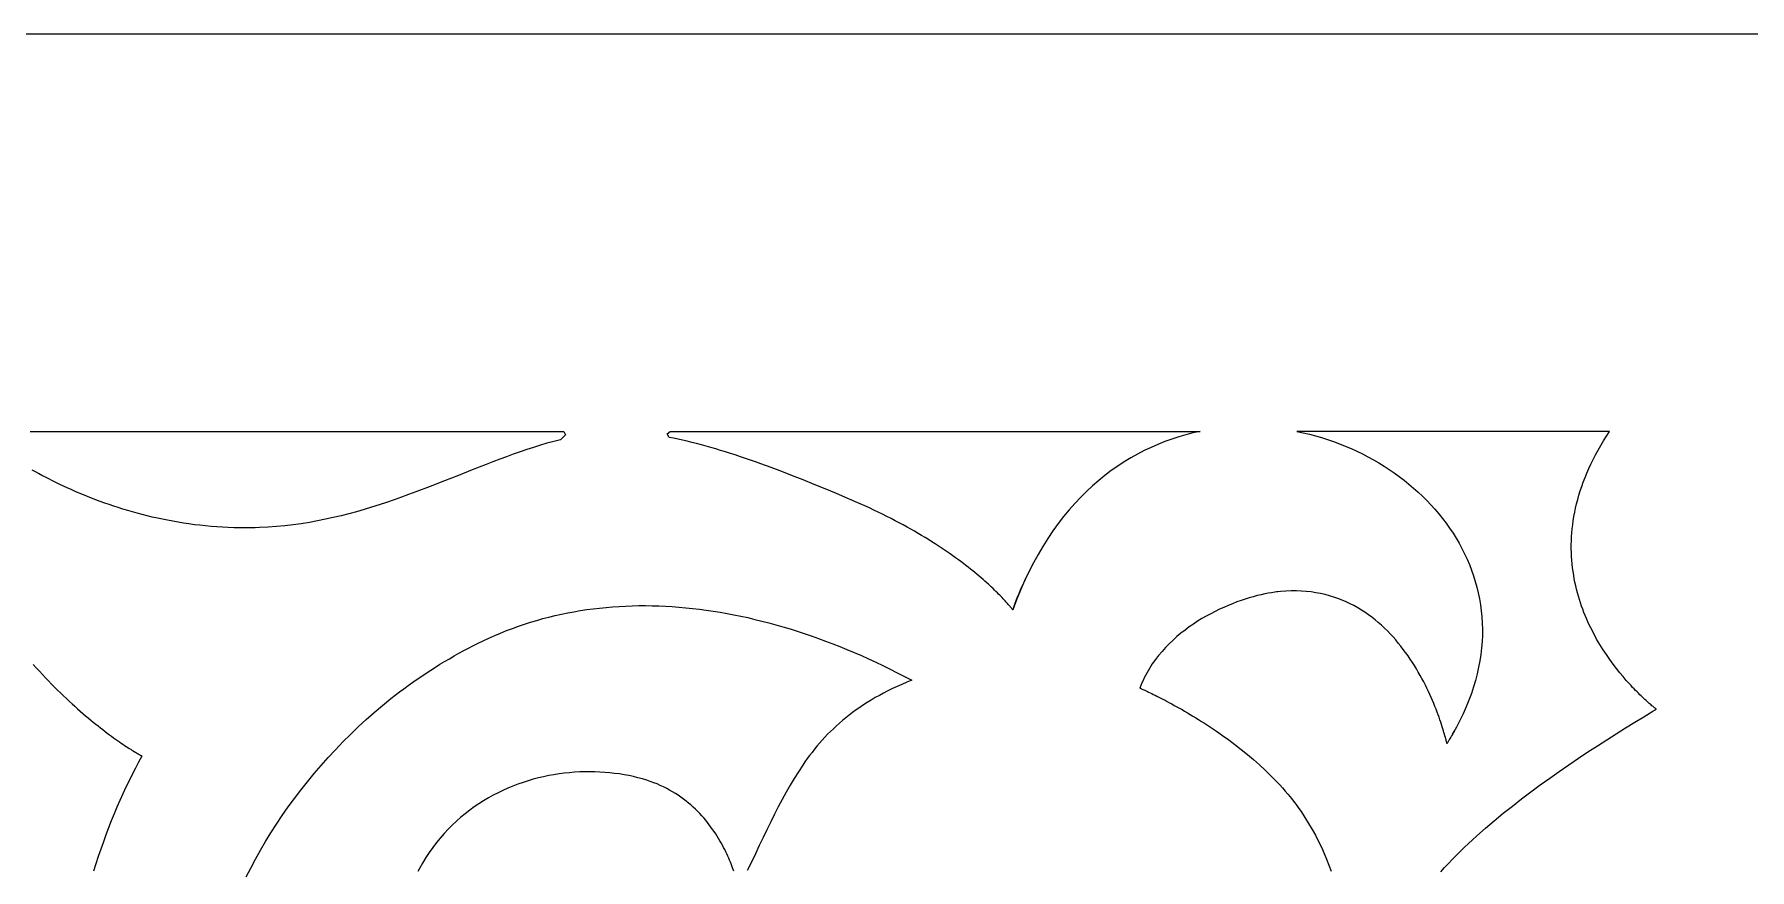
# Model space of a CAD drawing. Extents: x -555 to 555, y -555 to 555.
# Drawn here: x -183 to -9.9, y 470.7 to 555 of the extents above; entities that cross this region are included whole.
import ezdxf

# ---------------------------------------------------------------- set-up
doc = ezdxf.new("R2010")
doc.units = 0
doc.layers.add('PLAN_1', color=18, linetype='CONTINUOUS')

msp = doc.modelspace()

# ---------------------------------------------------------------- linework, layer by layer
at = {"layer": 'PLAN_1'}
msp.add_lwpolyline([(229.89, -555), (555, -229.89), (555, 229.89), (229.89, 555), (-229.89, 555), (-555, 229.89), (-555, -229.89), (-229.89, -555)], close=True, dxfattribs=at)
for points in [[(-183.41, 514.93), (-183, 514.93), (-182.57, 514.93), (-182.13, 514.93), (-181.68, 514.93), (-181.21, 514.93), (-180.73, 514.93), (-180.24, 514.93), (-179.74, 514.93), (-179.23, 514.93), (-178.71, 514.93), (-178.17, 514.93), (-177.63, 514.93), (-177.08, 514.93), (-176.51, 514.93), (-175.94, 514.93), (-175.36, 514.93), (-174.77, 514.93), (-174.18, 514.93), (-173.57, 514.93), (-172.96, 514.93), (-172.34, 514.93), (-171.71, 514.93), (-171.08, 514.93), (-169.8, 514.93), (-168.49, 514.93), (-167.17, 514.93), (-165.83, 514.93), (-164.48, 514.94), (-163.11, 514.94), (-161.74, 514.94), (-158.99, 514.94), (-156.23, 514.94), (-154.86, 514.94), (-153.49, 514.94), (-152.14, 514.94), (-150.8, 514.94), (-149.48, 514.94), (-148.17, 514.94), (-146.89, 514.94), (-146.26, 514.94), (-145.63, 514.94), (-145.01, 514.94), (-144.4, 514.94), (-143.79, 514.94), (-143.2, 514.94), (-142.61, 514.94), (-142.03, 514.94), (-141.46, 514.94), (-140.89, 514.94), (-140.34, 514.94), (-139.8, 514.94), (-139.26, 514.94), (-138.74, 514.94), (-138.23, 514.94), (-137.73, 514.94), (-137.24, 514.94), (-136.76, 514.94), (-136.29, 514.94), (-135.84, 514.94), (-135.4, 514.94), (-134.97, 514.94), (-134.56, 514.94), (-134.16, 514.94), (-133.77, 514.94), (-133.4, 514.94), (-133.05, 514.94), (-132.7, 514.94), (-132.38, 514.94), (-132.07, 514.94), (-131.77, 514.94), (-131.5, 514.94), (-131.24, 514.94), (-130.99, 514.94), (-130.77, 514.94), (-130.56, 514.94), (-130.37, 514.94), (-130.2, 514.94), (-130.05, 514.94), (-129.91, 514.94), (-129.8, 514.94), (-129.71, 514.94), (-129.63, 514.94), (-129.58, 514.94), (-129.55, 514.94), (-129.38, 514.6), (-129.9, 514.1), (-130.58, 513.93), (-131.26, 513.74), (-131.93, 513.54), (-132.61, 513.33), (-133.29, 513.11), (-133.97, 512.88), (-134.66, 512.64), (-135.34, 512.39), (-136.03, 512.13), (-136.72, 511.87), (-137.41, 511.61), (-138.8, 511.06), (-140.2, 510.5), (-141.62, 509.94), (-143.05, 509.38), (-144.49, 508.83), (-145.23, 508.56), (-145.96, 508.29), (-146.7, 508.03), (-147.45, 507.78), (-148.2, 507.53), (-148.96, 507.29), (-149.72, 507.06), (-150.49, 506.84), (-151.27, 506.63), (-152.05, 506.43), (-152.84, 506.24), (-153.63, 506.07), (-154.43, 505.91), (-155.24, 505.76), (-156.06, 505.63), (-156.89, 505.51), (-157.72, 505.42), (-158.56, 505.34), (-159.41, 505.27), (-160.27, 505.23), (-160.7, 505.22), (-160.81, 505.22), (-160.84, 505.22), (-160.85, 505.22), (-160.86, 505.22), (-160.9, 505.21), (-161.05, 505.21), (-161.65, 505.21), (-162.25, 505.21), (-162.84, 505.22), (-163.43, 505.24), (-164.01, 505.27), (-164.59, 505.31), (-165.16, 505.35), (-165.73, 505.41), (-166.29, 505.47), (-166.85, 505.53), (-167.4, 505.61), (-167.95, 505.69), (-168.49, 505.77), (-169.02, 505.87), (-169.55, 505.97), (-170.07, 506.07), (-170.59, 506.18), (-171.11, 506.3), (-171.61, 506.42), (-172.11, 506.55), (-172.61, 506.68), (-173.1, 506.81), (-173.58, 506.95), (-174.06, 507.1), (-174.53, 507.25), (-174.99, 507.4), (-175.45, 507.55), (-175.9, 507.71), (-176.35, 507.87), (-176.79, 508.04), (-177.22, 508.2), (-177.64, 508.37), (-178.06, 508.54), (-178.48, 508.72), (-178.88, 508.89), (-179.28, 509.07), (-179.68, 509.24), (-180.06, 509.42), (-180.44, 509.6), (-180.82, 509.78), (-181.18, 509.96), (-181.54, 510.14), (-181.89, 510.32), (-182.24, 510.5), (-182.57, 510.68), (-182.9, 510.86), (-183.23, 511.04)], [(-82.79, 500.42), (-82.83, 500.33), (-83, 499.99), (-83.17, 499.64), (-83.33, 499.29), (-83.49, 498.93), (-83.64, 498.57), (-83.79, 498.21), (-83.93, 497.84), (-84.07, 497.47), (-84.2, 497.09), (-84.23, 497), (-84.25, 496.95), (-84.25, 496.93), (-84.25, 496.93), (-84.25, 496.93), (-84.26, 496.94), (-84.27, 496.95), (-84.28, 496.97), (-84.3, 496.99), (-84.32, 497.02), (-84.35, 497.06), (-84.39, 497.1), (-84.42, 497.15), (-84.47, 497.21), (-84.52, 497.27), (-84.57, 497.33), (-84.63, 497.41), (-84.7, 497.48), (-84.77, 497.57), (-84.85, 497.65), (-84.93, 497.75), (-85.02, 497.84), (-85.12, 497.95), (-85.22, 498.05), (-85.32, 498.17), (-85.43, 498.28), (-85.55, 498.41), (-85.67, 498.53), (-85.8, 498.66), (-85.94, 498.8), (-86.08, 498.93), (-86.23, 499.08), (-86.38, 499.22), (-86.54, 499.37), (-86.71, 499.53), (-86.88, 499.68), (-87.06, 499.84), (-87.25, 500.01), (-87.44, 500.17), (-87.64, 500.34), (-87.85, 500.52), (-88.06, 500.69), (-88.28, 500.87), (-88.51, 501.05), (-88.74, 501.24), (-88.98, 501.42), (-89.23, 501.61), (-89.48, 501.8), (-89.74, 502), (-90.01, 502.19), (-90.29, 502.39), (-90.57, 502.59), (-90.86, 502.79), (-91.16, 502.99), (-91.46, 503.19), (-91.77, 503.4), (-92.09, 503.61), (-92.42, 503.81), (-92.75, 504.02), (-93.1, 504.23), (-93.45, 504.44), (-93.8, 504.65), (-94.17, 504.87), (-94.54, 505.08), (-94.92, 505.29), (-95.31, 505.51), (-95.71, 505.72), (-96.11, 505.93), (-96.53, 506.15), (-96.95, 506.36), (-97.38, 506.58), (-97.82, 506.79), (-98.26, 507), (-98.72, 507.22), (-99.18, 507.43), (-99.65, 507.64), (-100.13, 507.85), (-100.37, 507.95), (-100.49, 508.01), (-100.55, 508.03), (-100.59, 508.05), (-100.88, 508.17), (-102.03, 508.66), (-103.17, 509.13), (-104.29, 509.59), (-105.4, 510.04), (-106.49, 510.47), (-107.57, 510.89), (-108.64, 511.29), (-109.69, 511.68), (-110.21, 511.86), (-110.72, 512.05), (-111.24, 512.22), (-111.74, 512.39), (-112.25, 512.56), (-112.75, 512.72), (-113.25, 512.88), (-113.74, 513.03), (-114.23, 513.18), (-114.72, 513.32), (-115.2, 513.46), (-115.68, 513.59), (-116.16, 513.71), (-116.63, 513.83), (-117.1, 513.94), (-117.57, 514.05), (-118.03, 514.15), (-118.49, 514.25), (-118.94, 514.34), (-119.12, 514.68), (-118.84, 514.94), (-118.83, 514.94), (-118.81, 514.94), (-118.78, 514.94), (-118.74, 514.94), (-118.69, 514.94), (-118.64, 514.94), (-118.57, 514.94), (-118.5, 514.94), (-118.42, 514.94), (-118.33, 514.94), (-118.24, 514.94), (-118.14, 514.94), (-118.02, 514.94), (-117.91, 514.94), (-117.78, 514.94), (-117.64, 514.94), (-117.5, 514.94), (-117.35, 514.94), (-117.2, 514.94), (-117.03, 514.94), (-116.86, 514.94), (-116.69, 514.94), (-116.5, 514.94), (-116.31, 514.94), (-116.11, 514.94), (-115.9, 514.94), (-115.69, 514.94), (-115.47, 514.94), (-115.24, 514.94), (-115.01, 514.94), (-114.77, 514.94), (-114.52, 514.94), (-114.27, 514.94), (-114.01, 514.94), (-113.75, 514.94), (-113.47, 514.94), (-113.2, 514.94), (-112.91, 514.94), (-112.62, 514.94), (-112.33, 514.94), (-112.02, 514.94), (-111.4, 514.94), (-110.76, 514.94), (-110.09, 514.94), (-109.4, 514.94), (-108.7, 514.94), (-107.97, 514.94), (-107.22, 514.94), (-106.45, 514.94), (-105.66, 514.94), (-104.85, 514.94), (-104.03, 514.94), (-103.18, 514.94), (-102.33, 514.94), (-101.45, 514.94), (-100.56, 514.94), (-99.65, 514.94), (-98.73, 514.94), (-97.8, 514.94), (-96.85, 514.94), (-95.89, 514.94), (-94.91, 514.94), (-93.93, 514.94), (-92.93, 514.94), (-91.92, 514.94), (-90.9, 514.94), (-89.88, 514.94), (-88.84, 514.94), (-87.79, 514.94), (-86.74, 514.94), (-85.68, 514.94), (-84.61, 514.94), (-83.53, 514.94), (-82.45, 514.94), (-80.27, 514.94), (-78.08, 514.94), (-75.87, 514.94), (-71.43, 514.94), (-66.99, 514.94), (-65.34, 514.94), (-66.06, 514.78), (-66.78, 514.6), (-67.49, 514.39), (-68.2, 514.16), (-68.9, 513.91), (-69.6, 513.63), (-70.29, 513.33), (-70.98, 513), (-71.66, 512.65), (-72.33, 512.27), (-72.99, 511.86), (-73.65, 511.43), (-74.3, 510.98), (-74.94, 510.49), (-75.57, 509.98), (-76.19, 509.45), (-76.79, 508.88), (-77.39, 508.29), (-77.98, 507.67), (-78.55, 507.02), (-79.11, 506.34), (-79.65, 505.64), (-80.19, 504.9), (-80.7, 504.14), (-81.2, 503.34), (-81.69, 502.52), (-82.16, 501.67), (-82.62, 500.78), (-83.05, 499.87), (-83.47, 498.92), (-83.87, 497.94), (-84.25, 496.93)], [(-41.04, 470.52), (-40.66, 470.93), (-40.27, 471.34), (-39.88, 471.75), (-39.48, 472.15), (-39.08, 472.55), (-38.67, 472.95), (-38.25, 473.35), (-37.83, 473.74), (-37.4, 474.13), (-36.53, 474.9), (-35.64, 475.66), (-34.74, 476.41), (-33.82, 477.14), (-32.89, 477.87), (-31.95, 478.58), (-31, 479.28), (-30.04, 479.97), (-29.08, 480.64), (-28.12, 481.31), (-27.15, 481.96), (-26.19, 482.6), (-25.23, 483.22), (-24.27, 483.84), (-23.33, 484.44), (-22.39, 485.02), (-21.46, 485.6), (-20.55, 486.16), (-19.65, 486.7), (-19.42, 486.84), (-19.31, 486.91), (-19.3, 486.91), (-19.29, 486.92), (-19.29, 486.92), (-19.29, 486.92), (-19.29, 486.92), (-19.3, 486.93), (-19.32, 486.94), (-19.34, 486.96), (-19.37, 486.98), (-19.41, 487.02), (-19.46, 487.05), (-19.52, 487.1), (-19.58, 487.15), (-19.65, 487.21), (-19.73, 487.27), (-19.81, 487.34), (-19.9, 487.42), (-20, 487.5), (-20.1, 487.59), (-20.21, 487.69), (-20.32, 487.79), (-20.44, 487.89), (-20.56, 488.01), (-20.68, 488.13), (-20.82, 488.25), (-20.95, 488.38), (-21.09, 488.52), (-21.23, 488.66), (-21.38, 488.81), (-21.53, 488.96), (-21.68, 489.12), (-21.84, 489.29), (-21.99, 489.46), (-22.15, 489.63), (-22.32, 489.82), (-22.64, 490.2), (-22.98, 490.6), (-23.32, 491.02), (-23.65, 491.47), (-23.99, 491.93), (-24.33, 492.42), (-24.66, 492.92), (-24.99, 493.45), (-25.31, 493.99), (-25.61, 494.56), (-25.91, 495.14), (-26.05, 495.44), (-26.19, 495.74), (-26.33, 496.05), (-26.46, 496.36), (-26.59, 496.68), (-26.71, 497), (-26.83, 497.32), (-26.94, 497.65), (-27.05, 497.99), (-27.15, 498.32), (-27.25, 498.67), (-27.34, 499.01), (-27.42, 499.36), (-27.5, 499.72), (-27.57, 500.08), (-27.63, 500.44), (-27.69, 500.81), (-27.74, 501.18), (-27.78, 501.56), (-27.82, 501.94), (-27.84, 502.32), (-27.86, 502.71), (-27.87, 503.1), (-27.87, 503.49), (-27.86, 503.89), (-27.84, 504.29), (-27.81, 504.7), (-27.78, 505.11), (-27.73, 505.52), (-27.67, 505.93), (-27.6, 506.35), (-27.53, 506.78), (-27.44, 507.2), (-27.34, 507.63), (-27.22, 508.07), (-27.1, 508.5), (-26.96, 508.94), (-26.82, 509.38), (-26.66, 509.83), (-26.48, 510.28), (-26.3, 510.73), (-26.1, 511.19), (-25.89, 511.65), (-25.66, 512.11), (-25.42, 512.57), (-25.17, 513.04), (-24.9, 513.51), (-24.62, 513.98), (-24.32, 514.46), (-24.01, 514.94), (-24.02, 514.94), (-24.03, 514.94), (-24.05, 514.94), (-24.08, 514.94), (-24.12, 514.94), (-24.17, 514.94), (-24.22, 514.94), (-24.28, 514.94), (-24.36, 514.94), (-24.43, 514.94), (-24.52, 514.94), (-24.62, 514.94), (-24.72, 514.94), (-24.83, 514.94), (-24.95, 514.94), (-25.08, 514.94), (-25.21, 514.94), (-25.35, 514.94), (-25.5, 514.94), (-25.66, 514.94), (-25.82, 514.94), (-25.99, 514.94), (-26.17, 514.94), (-26.36, 514.94), (-26.55, 514.94), (-26.75, 514.94), (-26.95, 514.94), (-27.17, 514.94), (-27.39, 514.94), (-27.61, 514.94), (-27.85, 514.94), (-28.09, 514.94), (-28.33, 514.94), (-28.59, 514.94), (-28.85, 514.94), (-29.11, 514.94), (-29.38, 514.94), (-29.66, 514.94), (-29.94, 514.94), (-30.23, 514.94), (-30.53, 514.94), (-30.83, 514.94), (-31.45, 514.94), (-32.1, 514.94), (-32.76, 514.94), (-33.45, 514.94), (-34.16, 514.94), (-34.89, 514.94), (-35.64, 514.94), (-36.41, 514.94), (-37.2, 514.94), (-38, 514.94), (-38.83, 514.94), (-39.67, 514.94), (-40.53, 514.94), (-41.41, 514.94), (-42.3, 514.94), (-43.2, 514.94), (-44.12, 514.94), (-45.06, 514.94), (-46.01, 514.94), (-46.97, 514.94), (-47.94, 514.94), (-48.93, 514.94), (-49.93, 514.94), (-50.93, 514.94), (-51.95, 514.94), (-52.98, 514.94), (-54.02, 514.94), (-55.06, 514.94), (-55.56, 514.94), (-54.93, 514.8), (-54.31, 514.66), (-53.69, 514.49), (-53.08, 514.32), (-52.47, 514.12), (-51.87, 513.92), (-51.27, 513.7), (-50.68, 513.46), (-50.1, 513.21), (-49.52, 512.95), (-48.96, 512.67), (-48.4, 512.38), (-47.85, 512.08), (-47.3, 511.77), (-46.77, 511.44), (-46.25, 511.1), (-45.74, 510.75), (-45.23, 510.39), (-44.74, 510.01), (-44.26, 509.63), (-43.79, 509.23), (-43.33, 508.82), (-42.89, 508.4), (-42.46, 507.97), (-42.04, 507.53), (-41.63, 507.08), (-41.24, 506.62), (-40.86, 506.15), (-40.5, 505.67), (-40.15, 505.18), (-39.81, 504.68), (-39.49, 504.17), (-39.19, 503.65), (-38.91, 503.13), (-38.64, 502.59), (-38.39, 502.05), (-38.15, 501.5), (-37.94, 500.95), (-37.74, 500.38), (-37.56, 499.81), (-37.4, 499.23), (-37.26, 498.64), (-37.14, 498.05), (-37.04, 497.45), (-36.96, 496.84), (-36.9, 496.23), (-36.86, 495.61), (-36.85, 494.99), (-36.85, 494.36), (-36.88, 493.73), (-36.93, 493.09), (-37.01, 492.44), (-37.1, 491.79), (-37.23, 491.14), (-37.37, 490.48), (-37.55, 489.82), (-37.74, 489.16), (-37.96, 488.49), (-38.21, 487.82), (-38.49, 487.14), (-38.79, 486.46), (-39.11, 485.78), (-39.47, 485.1), (-39.85, 484.41), (-39.7, 484.68), (-39.79, 484.52), (-39.87, 484.37), (-39.95, 484.24), (-40.02, 484.11), (-40.09, 484), (-40.15, 483.89), (-40.21, 483.8), (-40.26, 483.72), (-40.3, 483.64), (-40.34, 483.58), (-40.37, 483.53), (-40.4, 483.5), (-40.41, 483.47), (-40.42, 483.46), (-40.42, 483.46), (-40.43, 483.47), (-40.44, 483.51), (-40.45, 483.56), (-40.47, 483.63), (-40.49, 483.72), (-40.51, 483.82), (-40.54, 483.94), (-40.58, 484.07), (-40.62, 484.22), (-40.66, 484.38), (-40.72, 484.56), (-40.77, 484.74), (-40.83, 484.94), (-40.9, 485.15), (-40.97, 485.38), (-41.05, 485.61), (-41.13, 485.85), (-41.22, 486.1), (-41.31, 486.36), (-41.42, 486.63), (-41.52, 486.91), (-41.63, 487.2), (-41.75, 487.49), (-41.88, 487.78), (-42.01, 488.09), (-42.15, 488.4), (-42.29, 488.71), (-42.45, 489.03), (-42.6, 489.35), (-42.77, 489.67), (-42.94, 490), (-43.12, 490.32), (-43.31, 490.65), (-43.5, 490.98), (-43.7, 491.31), (-43.91, 491.64), (-44.13, 491.97), (-44.35, 492.3), (-44.59, 492.63), (-44.83, 492.95), (-45.07, 493.27), (-45.33, 493.59), (-45.59, 493.9), (-45.86, 494.21), (-46.15, 494.51), (-46.43, 494.81), (-46.73, 495.1), (-47.04, 495.39), (-47.35, 495.67), (-47.68, 495.93), (-48.01, 496.2), (-48.35, 496.45), (-48.7, 496.69), (-49.06, 496.92), (-49.43, 497.15), (-49.81, 497.36), (-50.2, 497.56), (-50.59, 497.74), (-51, 497.92), (-51.42, 498.08), (-51.84, 498.23), (-52.28, 498.36), (-52.73, 498.48), (-53.18, 498.58), (-53.65, 498.67), (-54.13, 498.74), (-54.62, 498.79), (-55.11, 498.83), (-55.62, 498.84), (-56.14, 498.84), (-56.67, 498.82), (-57.21, 498.78), (-57.49, 498.76), (-57.56, 498.75), (-57.59, 498.74), (-57.61, 498.74), (-57.61, 498.74), (-57.63, 498.74), (-57.79, 498.72), (-58.12, 498.67), (-58.46, 498.61), (-58.82, 498.54), (-59.19, 498.46), (-59.57, 498.37), (-59.97, 498.26), (-60.37, 498.15), (-60.78, 498.02), (-61.2, 497.88), (-61.63, 497.73), (-62.06, 497.56), (-62.5, 497.38), (-62.94, 497.19), (-63.38, 496.99), (-63.82, 496.78), (-64.27, 496.55), (-64.71, 496.31), (-65.15, 496.05), (-65.59, 495.78), (-66.02, 495.5), (-66.44, 495.21), (-66.86, 494.9), (-67.28, 494.58), (-67.68, 494.24), (-68.07, 493.89), (-68.45, 493.52), (-68.82, 493.14), (-69.18, 492.75), (-69.52, 492.34), (-69.85, 491.92), (-70.16, 491.48), (-70.31, 491.25), (-70.45, 491.02), (-70.59, 490.79), (-70.73, 490.55), (-70.85, 490.31), (-70.98, 490.07), (-71.1, 489.82), (-71.21, 489.57), (-71.32, 489.31), (-71.42, 489.05), (-71.42, 489.05), (-71.4, 489.04), (-71.36, 489.03), (-71.32, 489), (-71.26, 488.98), (-71.19, 488.95), (-71.11, 488.91), (-71.01, 488.87), (-70.91, 488.82), (-70.79, 488.76), (-70.66, 488.71), (-70.53, 488.64), (-70.38, 488.57), (-70.22, 488.49), (-70.06, 488.41), (-69.88, 488.33), (-69.7, 488.23), (-69.5, 488.14), (-69.3, 488.03), (-69.09, 487.92), (-68.87, 487.81), (-68.65, 487.69), (-68.42, 487.57), (-68.18, 487.44), (-67.94, 487.3), (-67.68, 487.17), (-67.43, 487.02), (-67.16, 486.87), (-66.9, 486.72), (-66.62, 486.56), (-66.35, 486.39), (-66.06, 486.22), (-65.78, 486.05), (-65.49, 485.87), (-65.19, 485.69), (-64.9, 485.5), (-64.3, 485.1), (-63.68, 484.69), (-63.07, 484.26), (-62.44, 483.81), (-61.82, 483.35), (-61.19, 482.86), (-60.57, 482.36), (-59.95, 481.84), (-59.34, 481.3), (-58.74, 480.74), (-58.15, 480.17), (-57.58, 479.58), (-57.3, 479.28), (-57.02, 478.97), (-56.75, 478.66), (-56.48, 478.35), (-56.25, 478.06), (-56.02, 477.77), (-55.79, 477.48), (-55.57, 477.19), (-55.36, 476.89), (-55.15, 476.59), (-54.75, 476), (-54.38, 475.4), (-54.03, 474.79), (-53.69, 474.19), (-53.38, 473.58), (-53.09, 472.98), (-52.82, 472.37), (-52.57, 471.77), (-52.33, 471.17), (-52.12, 470.58)], [(-161.63, 469.99), (-161.17, 470.89), (-160.69, 471.79), (-160.19, 472.68), (-159.67, 473.57), (-159.13, 474.45), (-158.56, 475.33), (-157.98, 476.2), (-157.38, 477.06), (-156.75, 477.91), (-156.11, 478.76), (-155.45, 479.59), (-154.77, 480.42), (-154.07, 481.23), (-153.36, 482.04), (-152.62, 482.83), (-151.87, 483.61), (-151.1, 484.37), (-150.32, 485.12), (-149.51, 485.86), (-148.69, 486.58), (-147.86, 487.29), (-147.01, 487.98), (-146.58, 488.32), (-146.14, 488.65), (-145.7, 488.98), (-145.26, 489.31), (-144.81, 489.63), (-144.36, 489.94), (-143.91, 490.25), (-143.45, 490.56), (-142.99, 490.86), (-142.53, 491.16), (-142.06, 491.45), (-141.59, 491.73), (-141.11, 492.01), (-140.64, 492.29), (-140.15, 492.56), (-139.67, 492.82), (-139.18, 493.08), (-138.69, 493.33), (-138.2, 493.58), (-137.7, 493.82), (-137.12, 494.09), (-136.53, 494.35), (-135.94, 494.6), (-135.34, 494.84), (-134.74, 495.07), (-134.14, 495.29), (-133.53, 495.49), (-132.92, 495.69), (-132.3, 495.87), (-131.69, 496.05), (-131.06, 496.21), (-130.44, 496.36), (-129.81, 496.5), (-129.17, 496.63), (-128.54, 496.75), (-127.9, 496.86), (-127.25, 496.96), (-126.61, 497.04), (-125.96, 497.12), (-125.3, 497.19), (-124.65, 497.24), (-123.99, 497.29), (-123.33, 497.32), (-122.66, 497.34), (-122, 497.36), (-121.33, 497.36), (-120.65, 497.35), (-119.98, 497.33), (-119.3, 497.3), (-118.62, 497.27), (-117.94, 497.22), (-117.25, 497.15), (-116.56, 497.08), (-115.87, 497), (-115.18, 496.91), (-114.49, 496.81), (-113.79, 496.7), (-113.09, 496.58), (-112.39, 496.44), (-111.69, 496.3), (-110.99, 496.15), (-110.28, 495.98), (-109.57, 495.81), (-108.87, 495.63), (-108.16, 495.43), (-107.44, 495.23), (-106.73, 495.01), (-106.02, 494.79), (-105.3, 494.55), (-104.58, 494.31), (-103.86, 494.06), (-103.14, 493.79), (-102.42, 493.52), (-101.7, 493.23), (-100.98, 492.94), (-100.26, 492.63), (-99.53, 492.32), (-98.81, 491.99), (-98.08, 491.66), (-97.36, 491.32), (-96.63, 490.96), (-95.9, 490.6), (-95.17, 490.22), (-94.45, 489.84), (-94.95, 489.63), (-95.44, 489.42), (-95.92, 489.21), (-96.39, 488.99), (-96.84, 488.77), (-97.28, 488.54), (-97.71, 488.31), (-98.13, 488.08), (-98.54, 487.84), (-98.93, 487.6), (-99.32, 487.35), (-99.69, 487.1), (-100.06, 486.84), (-100.41, 486.59), (-100.76, 486.32), (-101.09, 486.06), (-101.42, 485.79), (-101.74, 485.51), (-102.05, 485.24), (-102.35, 484.95), (-102.65, 484.67), (-102.93, 484.38), (-103.21, 484.09), (-103.49, 483.79), (-103.75, 483.49), (-104.01, 483.18), (-104.27, 482.88), (-104.51, 482.56), (-104.76, 482.25), (-104.99, 481.93), (-105.22, 481.61), (-105.45, 481.28), (-105.89, 480.61), (-106.32, 479.93), (-106.73, 479.24), (-107.13, 478.53), (-107.53, 477.8), (-107.91, 477.06), (-108.29, 476.31), (-108.68, 475.54), (-109.06, 474.76), (-109.44, 473.96), (-109.83, 473.15), (-110.23, 472.33), (-110.63, 471.49), (-111.05, 470.64)], [(-183.13, 491.43), (-182.81, 491.08), (-182.5, 490.74), (-182.19, 490.41), (-181.88, 490.08), (-181.57, 489.76), (-181.26, 489.45), (-180.96, 489.14), (-180.66, 488.85), (-180.36, 488.56), (-180.07, 488.27), (-179.77, 488), (-179.49, 487.73), (-179.2, 487.47), (-178.92, 487.21), (-178.64, 486.96), (-178.37, 486.72), (-178.1, 486.49), (-177.83, 486.26), (-177.57, 486.04), (-177.31, 485.82), (-177.06, 485.61), (-176.81, 485.41), (-176.56, 485.22), (-176.32, 485.03), (-176.09, 484.85), (-175.86, 484.67), (-175.64, 484.5), (-175.42, 484.34), (-175.21, 484.18), (-175, 484.03), (-174.8, 483.89), (-174.6, 483.75), (-174.42, 483.62), (-174.23, 483.5), (-174.06, 483.38), (-173.89, 483.26), (-173.73, 483.16), (-173.57, 483.05), (-173.43, 482.96), (-173.28, 482.87), (-173.15, 482.79), (-173.03, 482.71), (-172.91, 482.63), (-172.8, 482.57), (-172.7, 482.51), (-172.6, 482.45), (-172.52, 482.4), (-172.44, 482.36), (-172.37, 482.32), (-172.31, 482.28), (-172.26, 482.25), (-172.22, 482.23), (-172.18, 482.21), (-172.16, 482.2), (-172.14, 482.19), (-172.14, 482.19), (-172.48, 481.58), (-172.81, 480.96), (-173.13, 480.33), (-173.45, 479.7), (-173.77, 479.05), (-174.07, 478.39), (-174.37, 477.72), (-174.67, 477.04), (-174.96, 476.35), (-175.24, 475.66), (-175.51, 474.95), (-175.78, 474.24), (-176.04, 473.52), (-176.3, 472.79), (-176.55, 472.06), (-176.79, 471.32), (-177.02, 470.57)], [(-112.4, 470.57), (-112.46, 470.75), (-112.53, 470.92), (-112.59, 471.11), (-112.67, 471.3), (-112.75, 471.49), (-112.83, 471.69), (-112.92, 471.89), (-113.01, 472.1), (-113.11, 472.31), (-113.21, 472.53), (-113.32, 472.75), (-113.43, 472.97), (-113.55, 473.19), (-113.67, 473.42), (-113.8, 473.64), (-113.94, 473.87), (-114.08, 474.1), (-114.23, 474.33), (-114.38, 474.56), (-114.54, 474.79), (-114.71, 475.02), (-114.88, 475.25), (-115.06, 475.48), (-115.24, 475.71), (-115.43, 475.94), (-115.63, 476.16), (-115.84, 476.38), (-116.05, 476.6), (-116.27, 476.82), (-116.5, 477.03), (-116.73, 477.25), (-116.97, 477.45), (-117.22, 477.65), (-117.48, 477.85), (-117.74, 478.04), (-118.02, 478.23), (-118.3, 478.41), (-118.58, 478.59), (-118.88, 478.76), (-119.18, 478.92), (-119.5, 479.08), (-119.82, 479.23), (-120.15, 479.37), (-120.49, 479.5), (-120.83, 479.63), (-121.19, 479.75), (-121.63, 479.88), (-122.08, 480), (-122.53, 480.11), (-123, 480.21), (-123.47, 480.3), (-123.95, 480.38), (-124.43, 480.44), (-124.92, 480.5), (-125.42, 480.54), (-125.92, 480.57), (-126.42, 480.59), (-126.93, 480.6), (-127.44, 480.6), (-127.96, 480.58), (-128.47, 480.55), (-128.99, 480.51), (-129.51, 480.45), (-130.03, 480.39), (-130.56, 480.3), (-131.08, 480.21), (-131.6, 480.1), (-132.12, 479.98), (-132.64, 479.84), (-133.16, 479.69), (-133.67, 479.53), (-134.19, 479.35), (-134.7, 479.15), (-135.2, 478.95), (-135.71, 478.72), (-136.2, 478.48), (-136.69, 478.23), (-137.18, 477.96), (-137.66, 477.67), (-138.14, 477.37), (-138.6, 477.06), (-139.06, 476.72), (-139.51, 476.37), (-139.96, 476.01), (-140.39, 475.62), (-140.82, 475.22), (-141.23, 474.81), (-141.64, 474.37), (-142.03, 473.92), (-142.41, 473.45), (-142.79, 472.96), (-143.14, 472.46), (-143.49, 471.94), (-143.82, 471.39), (-144.14, 470.83), (-144.3, 470.55)]]:
    msp.add_lwpolyline(points, dxfattribs=at)

doc.saveas('drawing.dxf')
